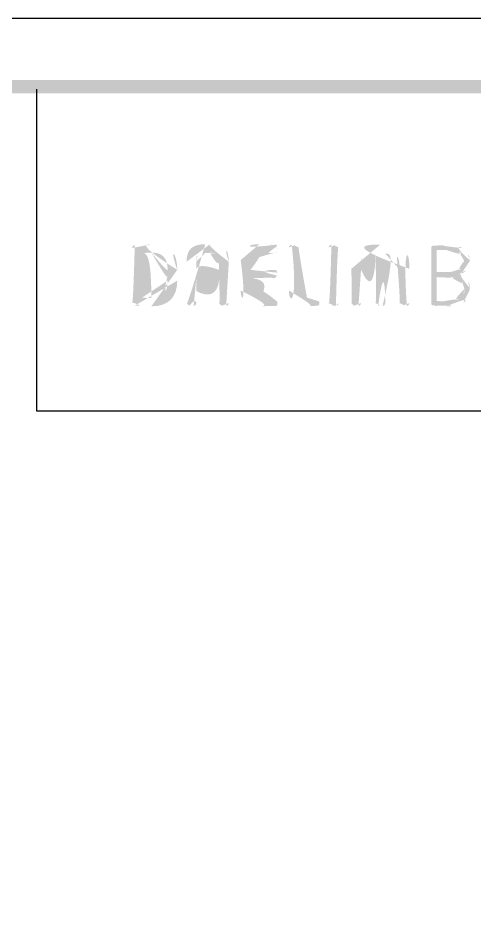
# Model space of a CAD drawing. Extents: x 16296660632 to 16296674943, y -37409619871 to -37409617133.
# Drawn here: x 16296674734.5 to 16296674835.5, y -37409617335.7 to -37409617133.1 of the extents above; entities that cross this region are included whole.
import ezdxf

# ---------------------------------------------------------------- set-up
doc = ezdxf.new("R2010")
doc.units = 0
doc.header["$LTSCALE"] = 10
doc.header["$MEASUREMENT"] = 0
doc.layers.get('0').update_dxf_attribs({"linetype": 'CONTINUOUS'})

msp = doc.modelspace()

# ---------------------------------------------------------------- hatches: boundary and pattern name
h = msp.add_hatch(color=5)
edge = h.paths.add_edge_path()
edge.add_spline(control_points=[(16296674769.65666, -37409617188.78138), (16296674769.65666, -37409617185.06945), (16296674767.676979, -37409617183.100121), (16296674763.930731, -37409617183.100121)], knot_values=[7, 7, 7, 7, 8, 8, 8, 8], degree=3, periodic=0)
edge.add_spline(control_points=[(16296674763.930731, -37409617183.100121), (16296674762.558519, -37409617183.100121), (16296674760.820299, -37409617183.182579), (16296674760.25491, -37409617183.277107)], knot_values=[0, 0, 0, 0, 1, 1, 1, 1], degree=3, periodic=0)
edge.add_spline(control_points=[(16296674760.25491, -37409617183.277107), (16296674759.901779, -37409617183.338951), (16296674759.67148, -37409617183.600197), (16296674759.67148, -37409617183.954147), (16296674759.67148, -37409617183.954147), (16296674759.67148, -37409617195.97654), (16296674759.67148, -37409617195.97654)], knot_values=[1, 1, 1, 1, 2, 2, 2, 3, 3, 3, 3], degree=3, periodic=0)
edge.add_spline(control_points=[(16296674759.67148, -37409617195.97654), (16296674759.67148, -37409617196.351158), (16296674759.901779, -37409617196.600349), (16296674760.278099, -37409617196.682854)], knot_values=[3, 3, 3, 3, 4, 4, 4, 4], degree=3, periodic=0)
edge.add_spline(control_points=[(16296674760.278099, -37409617196.682854), (16296674760.820299, -37409617196.753326), (16296674762.54649, -37409617196.842697), (16296674763.930731, -37409617196.842697)], knot_values=[4, 4, 4, 4, 5, 5, 5, 5], degree=3, periodic=0)
edge.add_spline(control_points=[(16296674763.930731, -37409617196.842697), (16296674767.676979, -37409617196.842697), (16296674769.65666, -37409617194.875053), (16296674769.65666, -37409617191.154579), (16296674769.65666, -37409617191.154579), (16296674769.65666, -37409617188.78138), (16296674769.65666, -37409617188.78138)], knot_values=[5, 5, 5, 5, 6, 6, 6, 7, 7, 7, 7], degree=3, periodic=0)
edge = h.paths.add_edge_path(flags=16)
edge.add_spline(control_points=[(16296674763.918671, -37409617184.954338), (16296674766.416479, -37409617184.954338), (16296674767.53005, -37409617186.141777), (16296674767.53005, -37409617188.78138), (16296674767.53005, -37409617188.78138), (16296674767.53005, -37409617189.374634), (16296674767.53005, -37409617189.967979)], knot_values=[4, 4, 4, 4, 5, 5, 5, 5.5, 5.5, 5.5, 5.5], degree=3, periodic=0)
edge.add_spline(control_points=[(16296674767.53005, -37409617189.967979), (16296674767.53005, -37409617190.561234), (16296674767.53005, -37409617191.154579), (16296674767.53005, -37409617191.154579)], knot_values=[5.5, 5.5, 5.5, 5.5, 6, 6, 6, 6], degree=3, periodic=0)
edge.add_spline(control_points=[(16296674767.53005, -37409617191.154579), (16296674767.53005, -37409617193.732277), (16296674766.346029, -37409617194.990211), (16296674763.930731, -37409617194.990211)], knot_values=[0, 0, 0, 0, 1, 1, 1, 1], degree=3, periodic=0)
edge.add_spline(control_points=[(16296674763.930731, -37409617194.990211), (16296674763.930679, -37409617194.990211), (16296674762.26981, -37409617194.962669), (16296674761.839319, -37409617194.945518), (16296674761.839319, -37409617194.945518), (16296674761.839319, -37409617185.055733), (16296674761.839319, -37409617185.055733)], knot_values=[1.00001, 1.00001, 1.00001, 1.00001, 2, 2, 2, 3, 3, 3, 3], degree=3, periodic=0)
edge.add_spline(control_points=[(16296674761.839319, -37409617185.055733), (16296674762.705441, -37409617184.964592), (16296674763.918671, -37409617184.954338), (16296674763.918671, -37409617184.954338)], knot_values=[3, 3, 3, 3, 4, 4, 4, 4], degree=3, periodic=0)
h = msp.add_hatch(color=5)
edge = h.paths.add_edge_path()
edge.add_spline(control_points=[(16296674781.06642, -37409617186.971809), (16296674781.06642, -37409617184.294441), (16296674779.776711, -37409617183.100121), (16296674776.907721, -37409617183.100121)], knot_values=[13, 13, 13, 13, 14, 14, 14, 14], degree=3, periodic=0)
edge.add_spline(control_points=[(16296674776.907721, -37409617183.100121), (16296674776.9077, -37409617183.100121), (16296674775.85948, -37409617183.100121), (16296674775.85948, -37409617183.100121)], knot_values=[0.00001, 0.00001, 0.00001, 0.00001, 1, 1, 1, 1], degree=3, periodic=0)
edge.add_spline(control_points=[(16296674775.85948, -37409617183.100121), (16296674772.99049, -37409617183.100121), (16296674771.723961, -37409617184.294441), (16296674771.723961, -37409617186.971809), (16296674771.723961, -37409617186.971809), (16296674771.723961, -37409617196.134682), (16296674771.723961, -37409617196.134682)], knot_values=[1, 1, 1, 1, 2, 2, 2, 3, 3, 3, 3], degree=3, periodic=0)
edge.add_spline(control_points=[(16296674771.723961, -37409617196.134682), (16296674771.723961, -37409617196.456032), (16296674771.97143, -37409617196.718964), (16296674772.295361, -37409617196.718964)], knot_values=[3, 3, 3, 3, 4, 4, 4, 4], degree=3, periodic=0)
edge.add_spline(control_points=[(16296674772.295361, -37409617196.718964), (16296674772.29537, -37409617196.718964), (16296674773.296379, -37409617196.718964), (16296674773.296379, -37409617196.718964)], knot_values=[4.00001, 4.00001, 4.00001, 4.00001, 5, 5, 5, 5], degree=3, periodic=0)
edge.add_spline(control_points=[(16296674773.296379, -37409617196.718964), (16296674773.63233, -37409617196.718964), (16296674773.86776, -37409617196.406197), (16296674773.86776, -37409617196.134682), (16296674773.86776, -37409617196.134682), (16296674773.86776, -37409617194.816177), (16296674773.86776, -37409617193.470833)], knot_values=[5, 5, 5, 5, 6, 6, 6, 6.5, 6.5, 6.5, 6.5], degree=3, periodic=0)
edge.add_spline(control_points=[(16296674773.86776, -37409617193.470833), (16296674773.86776, -37409617192.125504), (16296674773.86776, -37409617190.753304), (16296674773.86776, -37409617190.645927), (16296674773.86776, -37409617190.645927), (16296674778.92178, -37409617190.645927), (16296674778.92178, -37409617190.645927)], knot_values=[6.5, 6.5, 6.5, 6.5, 7, 7, 7, 8, 8, 8, 8], degree=3, periodic=0)
edge.add_spline(control_points=[(16296674778.92178, -37409617190.645927), (16296674778.92178, -37409617190.860626), (16296674778.92178, -37409617196.134682), (16296674778.92178, -37409617196.134682)], knot_values=[8, 8, 8, 8, 9, 9, 9, 9], degree=3, periodic=0)
edge.add_spline(control_points=[(16296674778.92178, -37409617196.134682), (16296674778.92178, -37409617196.46804), (16296674779.18128, -37409617196.718964), (16296674779.488029, -37409617196.718964)], knot_values=[9, 9, 9, 9, 10, 10, 10, 10], degree=3, periodic=0)
edge.add_spline(control_points=[(16296674779.488029, -37409617196.718964), (16296674779.488041, -37409617196.718964), (16296674780.49505, -37409617196.718964), (16296674780.49505, -37409617196.718964)], knot_values=[10.00001, 10.00001, 10.00001, 10.00001, 11, 11, 11, 11], degree=3, periodic=0)
edge.add_spline(control_points=[(16296674780.49505, -37409617196.718964), (16296674780.830999, -37409617196.718964), (16296674781.06642, -37409617196.394142), (16296674781.06642, -37409617196.134682), (16296674781.06642, -37409617196.134682), (16296674781.06642, -37409617186.971809), (16296674781.06642, -37409617186.971809)], knot_values=[11, 11, 11, 11, 12, 12, 12, 13, 13, 13, 13], degree=3, periodic=0)
edge = h.paths.add_edge_path(flags=16)
edge.add_spline(control_points=[(16296674773.86776, -37409617186.971809), (16296674773.86776, -37409617185.273949), (16296674774.351521, -37409617184.993858), (16296674775.85948, -37409617184.993858)], knot_values=[2, 2, 2, 2, 3, 3, 3, 3], degree=3, periodic=0)
edge.add_spline(control_points=[(16296674775.85948, -37409617184.993858), (16296674775.859489, -37409617184.993858), (16296674776.907721, -37409617184.993858), (16296674776.907721, -37409617184.993858)], knot_values=[3.00001, 3.00001, 3.00001, 3.00001, 4, 4, 4, 4], degree=3, periodic=0)
edge.add_spline(control_points=[(16296674776.907721, -37409617184.993858), (16296674778.421721, -37409617184.993858), (16296674778.92178, -37409617185.273949), (16296674778.92178, -37409617186.971809)], knot_values=[4, 4, 4, 4, 5, 5, 5, 5], degree=3, periodic=0)
edge.add_spline(control_points=[(16296674778.92178, -37409617186.971809), (16296674778.92178, -37409617186.97184), (16296674778.92178, -37409617188.600929), (16296674778.92178, -37409617188.760689)], knot_values=[5.00001, 5.00001, 5.00001, 5.00001, 6, 6, 6, 6], degree=3, periodic=0)
edge.add_spline(control_points=[(16296674778.92178, -37409617188.760689), (16296674778.92178, -37409617188.760689), (16296674773.86776, -37409617188.760689), (16296674773.86776, -37409617188.760689)], knot_values=[0, 0, 0, 0, 1, 1, 1, 1], degree=3, periodic=0)
edge.add_spline(control_points=[(16296674773.86776, -37409617188.760689), (16296674773.86776, -37409617188.600929), (16296674773.86776, -37409617186.971809), (16296674773.86776, -37409617186.971809)], knot_values=[1, 1, 1, 1, 2, 2, 2, 2], degree=3, periodic=0)
h = msp.add_hatch(color=5)
edge = h.paths.add_edge_path()
edge.add_spline(control_points=[(16296674785.87299, -37409617188.78138), (16296674785.87299, -37409617188.60775), (16296674785.87299, -37409617186.604118), (16296674785.87299, -37409617186.604118)], knot_values=[14, 14, 14, 14, 15, 15, 15, 15], degree=3, periodic=0)
edge.add_spline(control_points=[(16296674785.87299, -37409617186.604118), (16296674785.87299, -37409617185.584999), (16296674785.87299, -37409617185.028252), (16296674787.857809, -37409617185.028252), (16296674787.857809, -37409617185.028252), (16296674788.844641, -37409617185.030373), (16296674789.83147, -37409617185.032494)], knot_values=[15, 15, 15, 15, 16, 16, 16, 16.5, 16.5, 16.5, 16.5], degree=3, periodic=0)
edge.add_spline(control_points=[(16296674789.83147, -37409617185.032494), (16296674790.81831, -37409617185.034683), (16296674791.80514, -37409617185.036797), (16296674791.80514, -37409617185.036797), (16296674791.80514, -37409617185.036797), (16296674791.80514, -37409617184.58918), (16296674791.80514, -37409617184.141533)], knot_values=[16.5, 16.5, 16.5, 16.5, 17, 17, 17, 17.5, 17.5, 17.5, 17.5], degree=3, periodic=0)
edge.add_spline(control_points=[(16296674791.80514, -37409617184.141533), (16296674791.80514, -37409617183.69384), (16296674791.80514, -37409617183.246162), (16296674791.80514, -37409617183.246162)], knot_values=[17.5, 17.5, 17.5, 17.5, 18, 18, 18, 18], degree=3, periodic=0)
edge.add_spline(control_points=[(16296674791.80514, -37409617183.246162), (16296674791.80512, -37409617183.246162), (16296674791.40473, -37409617183.208366), (16296674791.40473, -37409617183.208366)], knot_values=[18.00001, 18.00001, 18.00001, 18.00001, 19, 19, 19, 19], degree=3, periodic=0)
edge.add_spline(control_points=[(16296674791.40473, -37409617183.208366), (16296674790.60393, -37409617183.141319), (16296674788.835621, -37409617183.100121), (16296674787.83548, -37409617183.100121)], knot_values=[19, 19, 19, 19, 20, 20, 20, 20], degree=3, periodic=0)
edge.add_spline(control_points=[(16296674787.83548, -37409617183.100121), (16296674785.055, -37409617183.100121), (16296674783.71114, -37409617184.239418), (16296674783.71114, -37409617186.604118)], knot_values=[20, 20, 20, 20, 21, 21, 21, 21], degree=3, periodic=0)
edge.add_spline(control_points=[(16296674783.71114, -37409617186.604118), (16296674783.71114, -37409617186.604118), (16296674783.71114, -37409617193.34388), (16296674783.71114, -37409617193.34388)], knot_values=[0, 0, 0, 0, 1, 1, 1, 1], degree=3, periodic=0)
edge.add_spline(control_points=[(16296674783.71114, -37409617193.34388), (16296674783.71114, -37409617195.699867), (16296674785.055, -37409617196.842697), (16296674787.83548, -37409617196.842697)], knot_values=[1, 1, 1, 1, 2, 2, 2, 2], degree=3, periodic=0)
edge.add_spline(control_points=[(16296674787.83548, -37409617196.842697), (16296674789.06591, -37409617196.842697), (16296674790.727671, -37409617196.818672), (16296674791.40473, -37409617196.753326)], knot_values=[2, 2, 2, 2, 3, 3, 3, 3], degree=3, periodic=0)
edge.add_spline(control_points=[(16296674791.40473, -37409617196.753326), (16296674791.40473, -37409617196.753326), (16296674791.710621, -37409617196.727524), (16296674791.710621, -37409617196.727524)], knot_values=[3.00001, 3.00001, 3.00001, 3.00001, 3.99999, 3.99999, 3.99999, 3.99999], degree=3, periodic=0)
edge.add_spline(control_points=[(16296674791.710621, -37409617196.727524), (16296674791.710621, -37409617196.727524), (16296674791.710621, -37409617196.727524), (16296674791.710621, -37409617196.727524), (16296674791.710621, -37409617196.727524), (16296674791.80512, -37409617196.718964), (16296674791.80514, -37409617196.718964)], knot_values=[3.99999, 3.99999, 3.99999, 3.99999, 4, 4, 4, 4.99999, 4.99999, 4.99999, 4.99999], degree=3, periodic=0)
edge.add_spline(control_points=[(16296674791.80514, -37409617196.718964), (16296674791.80514, -37409617196.718964), (16296674791.80514, -37409617196.718964), (16296674791.80514, -37409617196.718964), (16296674791.80514, -37409617196.718964), (16296674791.80514, -37409617196.266548), (16296674791.80514, -37409617195.814194)], knot_values=[4.99999, 4.99999, 4.99999, 4.99999, 5.25, 5.25, 5.25, 5.5, 5.5, 5.5, 5.5], degree=3, periodic=0)
edge.add_spline(control_points=[(16296674791.80514, -37409617195.814194), (16296674791.80514, -37409617195.361839), (16296674791.80514, -37409617194.909393), (16296674791.80514, -37409617194.909393), (16296674791.80514, -37409617194.909393), (16296674787.857809, -37409617194.909393), (16296674787.857809, -37409617194.909393)], knot_values=[5.5, 5.5, 5.5, 5.5, 6, 6, 6, 7, 7, 7, 7], degree=3, periodic=0)
edge.add_spline(control_points=[(16296674787.857809, -37409617194.909393), (16296674785.87299, -37409617194.909393), (16296674785.87299, -37409617194.356102), (16296674785.87299, -37409617193.34388), (16296674785.87299, -37409617193.34388), (16296674785.87299, -37409617190.836632), (16296674785.87299, -37409617190.639)], knot_values=[7, 7, 7, 7, 8, 8, 8, 9, 9, 9, 9], degree=3, periodic=0)
edge.add_spline(control_points=[(16296674785.87299, -37409617190.639), (16296674786.067169, -37409617190.639), (16296674791.203671, -37409617190.639), (16296674791.203671, -37409617190.639)], knot_values=[9, 9, 9, 9, 10, 10, 10, 10], degree=3, periodic=0)
edge.add_spline(control_points=[(16296674791.203671, -37409617190.639), (16296674791.521601, -37409617190.639), (16296674791.80514, -37409617190.386337), (16296674791.80514, -37409617190.061592)], knot_values=[10, 10, 10, 10, 11, 11, 11, 11], degree=3, periodic=0)
edge.add_spline(control_points=[(16296674791.80514, -37409617190.061592), (16296674791.80514, -37409617190.061592), (16296674791.80514, -37409617189.391403), (16296674791.80514, -37409617189.391403)], knot_values=[11.00001, 11.00001, 11.00001, 11.00001, 12, 12, 12, 12], degree=3, periodic=0)
edge.add_spline(control_points=[(16296674791.80514, -37409617189.391403), (16296674791.80514, -37409617189.054588), (16296674791.521601, -37409617188.78138), (16296674791.203671, -37409617188.78138), (16296674791.203671, -37409617188.78138), (16296674786.067169, -37409617188.78138), (16296674785.87299, -37409617188.78138)], knot_values=[12, 12, 12, 12, 13, 13, 13, 14, 14, 14, 14], degree=3, periodic=0)
h = msp.add_hatch(color=5)
edge = h.paths.add_edge_path()
edge.add_spline(control_points=[(16296674798.373131, -37409617194.909393), (16296674796.529221, -37409617194.909393), (16296674796.529221, -37409617194.211708), (16296674796.529221, -37409617193.538094), (16296674796.529221, -37409617193.538094), (16296674796.529221, -37409617183.823517), (16296674796.529221, -37409617183.823517)], knot_values=[9, 9, 9, 9, 10, 10, 10, 11, 11, 11, 11], degree=3, periodic=0)
edge.add_spline(control_points=[(16296674796.529221, -37409617183.823517), (16296674796.529221, -37409617183.497093), (16296674796.252541, -37409617183.215218), (16296674795.92259, -37409617183.215218)], knot_values=[11, 11, 11, 11, 12, 12, 12, 12], degree=3, periodic=0)
edge.add_spline(control_points=[(16296674795.92259, -37409617183.215218), (16296674795.922569, -37409617183.215218), (16296674795.003229, -37409617183.215218), (16296674795.00322, -37409617183.215218)], knot_values=[12.00001, 12.00001, 12.00001, 12.00001, 12.99999, 12.99999, 12.99999, 12.99999], degree=3, periodic=0)
edge.add_spline(control_points=[(16296674795.00322, -37409617183.215218), (16296674794.66811, -37409617183.215218), (16296674794.37941, -37409617183.497093), (16296674794.37941, -37409617183.823517), (16296674794.37941, -37409617183.823517), (16296674794.37941, -37409617193.34388), (16296674794.37941, -37409617193.34388)], knot_values=[0, 0, 0, 0, 1, 1, 1, 2, 2, 2, 2], degree=3, periodic=0)
edge.add_spline(control_points=[(16296674794.37941, -37409617193.34388), (16296674794.37941, -37409617196.447433), (16296674796.51202, -37409617196.842697), (16296674798.35594, -37409617196.842697)], knot_values=[2, 2, 2, 2, 3, 3, 3, 3], degree=3, periodic=0)
edge.add_spline(control_points=[(16296674798.35594, -37409617196.842697), (16296674799.704929, -37409617196.842697), (16296674800.034889, -37409617196.784279), (16296674800.452471, -37409617196.718964)], knot_values=[3, 3, 3, 3, 4, 4, 4, 4], degree=3, periodic=0)
edge.add_spline(control_points=[(16296674800.452471, -37409617196.718964), (16296674800.45248, -37409617196.718964), (16296674800.687889, -37409617196.689743), (16296674800.687889, -37409617196.689743)], knot_values=[4.00001, 4.00001, 4.00001, 4.00001, 4.99999, 4.99999, 4.99999, 4.99999], degree=3, periodic=0)
edge.add_spline(control_points=[(16296674800.687889, -37409617196.689743), (16296674800.687889, -37409617196.689743), (16296674800.687889, -37409617196.689743), (16296674800.687889, -37409617196.689743), (16296674800.687889, -37409617196.689743), (16296674800.98864, -37409617196.636467), (16296674800.98864, -37409617196.636467)], knot_values=[4.99999, 4.99999, 4.99999, 4.99999, 5.499995, 5.499995, 5.499995, 5.99999, 5.99999, 5.99999, 5.99999], degree=3, periodic=0)
edge.add_spline(control_points=[(16296674800.98864, -37409617196.636467), (16296674800.98864, -37409617196.636467), (16296674800.98864, -37409617196.636467), (16296674800.98864, -37409617196.636467), (16296674800.98864, -37409617196.636467), (16296674801.0952, -37409617196.62104), (16296674801.0952, -37409617196.62104)], knot_values=[5.99999, 5.99999, 5.99999, 5.99999, 6.499995, 6.499995, 6.499995, 6.99999, 6.99999, 6.99999, 6.99999], degree=3, periodic=0)
edge.add_spline(control_points=[(16296674801.0952, -37409617196.62104), (16296674801.0952, -37409617196.62104), (16296674801.0952, -37409617196.62104), (16296674801.0952, -37409617196.62104), (16296674801.0952, -37409617196.62104), (16296674801.0952, -37409617196.193123), (16296674801.0952, -37409617195.765221)], knot_values=[6.99999, 6.99999, 6.99999, 6.99999, 7.25, 7.25, 7.25, 7.5, 7.5, 7.5, 7.5], degree=3, periodic=0)
edge.add_spline(control_points=[(16296674801.0952, -37409617195.765221), (16296674801.0952, -37409617195.337303), (16296674801.0952, -37409617194.909393), (16296674801.0952, -37409617194.909393), (16296674801.0952, -37409617194.909393), (16296674798.373131, -37409617194.909393), (16296674798.373131, -37409617194.909393)], knot_values=[7.5, 7.5, 7.5, 7.5, 8, 8, 8, 9, 9, 9, 9], degree=3, periodic=0)
h = msp.add_hatch(color=5)
edge = h.paths.add_edge_path()
edge.add_spline(control_points=[(16296674804.788179, -37409617196.718964), (16296674805.13529, -37409617196.718964), (16296674805.35355, -37409617196.406197), (16296674805.35355, -37409617196.134682), (16296674805.35355, -37409617196.134682), (16296674805.35355, -37409617183.801224), (16296674805.35355, -37409617183.801224)], knot_values=[4, 4, 4, 4, 5, 5, 5, 6, 6, 6, 6], degree=3, periodic=0)
edge.add_spline(control_points=[(16296674805.35355, -37409617183.801224), (16296674805.35355, -37409617183.479897), (16296674805.106079, -37409617183.215218), (16296674804.788179, -37409617183.215218)], knot_values=[6, 6, 6, 6, 7, 7, 7, 7], degree=3, periodic=0)
edge.add_spline(control_points=[(16296674804.788179, -37409617183.215218), (16296674804.788151, -37409617183.215218), (16296674803.786341, -37409617183.215218), (16296674803.78631, -37409617183.215218)], knot_values=[7.00001, 7.00001, 7.00001, 7.00001, 7.99999, 7.99999, 7.99999, 7.99999], degree=3, periodic=0)
edge.add_spline(control_points=[(16296674803.78631, -37409617183.215218), (16296674803.421989, -37409617183.215218), (16296674803.20376, -37409617183.514198), (16296674803.20376, -37409617183.801224), (16296674803.20376, -37409617183.801224), (16296674803.20376, -37409617196.134682), (16296674803.20376, -37409617196.134682)], knot_values=[0, 0, 0, 0, 1, 1, 1, 2, 2, 2, 2], degree=3, periodic=0)
edge.add_spline(control_points=[(16296674803.20376, -37409617196.134682), (16296674803.20376, -37409617196.46804), (16296674803.473539, -37409617196.718964), (16296674803.78631, -37409617196.718964)], knot_values=[2, 2, 2, 2, 3, 3, 3, 3], degree=3, periodic=0)
edge.add_spline(control_points=[(16296674803.78631, -37409617196.718964), (16296674803.786341, -37409617196.718964), (16296674804.788179, -37409617196.718964), (16296674804.788179, -37409617196.718964)], knot_values=[3.00001, 3.00001, 3.00001, 3.00001, 4, 4, 4, 4], degree=3, periodic=0)
h = msp.add_hatch(color=5)
edge = h.paths.add_edge_path()
edge.add_spline(control_points=[(16296674810.349131, -37409617188.72126), (16296674810.349131, -37409617185.47332), (16296674810.79594, -37409617185.155388), (16296674813.5515, -37409617185.143356)], knot_values=[5, 5, 5, 5, 6, 6, 6, 6], degree=3, periodic=0)
edge.add_spline(control_points=[(16296674813.5515, -37409617185.143356), (16296674813.5515, -37409617185.337502), (16296674813.5515, -37409617196.134682), (16296674813.5515, -37409617196.134682)], knot_values=[6, 6, 6, 6, 7, 7, 7, 7], degree=3, periodic=0)
edge.add_spline(control_points=[(16296674813.5515, -37409617196.134682), (16296674813.5515, -37409617196.474937), (16296674813.80584, -37409617196.718964), (16296674814.128901, -37409617196.718964)], knot_values=[7, 7, 7, 7, 8, 8, 8, 8], degree=3, periodic=0)
edge.add_spline(control_points=[(16296674814.128901, -37409617196.718964), (16296674814.12892, -37409617196.718964), (16296674815.12561, -37409617196.718964), (16296674815.12561, -37409617196.718964)], knot_values=[8.00001, 8.00001, 8.00001, 8.00001, 9, 9, 9, 9], degree=3, periodic=0)
edge.add_spline(control_points=[(16296674815.12561, -37409617196.718964), (16296674815.489929, -37409617196.718964), (16296674815.703011, -37409617196.406197), (16296674815.703011, -37409617196.134682), (16296674815.703011, -37409617196.134682), (16296674815.703011, -37409617185.378807), (16296674815.703011, -37409617185.164009)], knot_values=[9, 9, 9, 9, 10, 10, 10, 11, 11, 11, 11], degree=3, periodic=0)
edge.add_spline(control_points=[(16296674815.703011, -37409617185.164009), (16296674816.991871, -37409617185.172569), (16296674817.81329, -37409617185.304848), (16296674818.27042, -37409617185.762016)], knot_values=[11, 11, 11, 11, 12, 12, 12, 12], degree=3, periodic=0)
edge.add_spline(control_points=[(16296674818.27042, -37409617185.762016), (16296674818.803141, -37409617186.274094), (16296674818.889071, -37409617187.239861), (16296674818.889071, -37409617188.72126), (16296674818.889071, -37409617188.72126), (16296674818.889071, -37409617196.134682), (16296674818.889071, -37409617196.134682)], knot_values=[12, 12, 12, 12, 13, 13, 13, 14, 14, 14, 14], degree=3, periodic=0)
edge.add_spline(control_points=[(16296674818.889071, -37409617196.134682), (16296674818.889071, -37409617196.456032), (16296674819.153721, -37409617196.718964), (16296674819.466471, -37409617196.718964)], knot_values=[14, 14, 14, 14, 15, 15, 15, 15], degree=3, periodic=0)
edge.add_spline(control_points=[(16296674819.466471, -37409617196.718964), (16296674819.46649, -37409617196.718964), (16296674820.48724, -37409617196.718964), (16296674820.48724, -37409617196.718964)], knot_values=[15.00001, 15.00001, 15.00001, 15.00001, 16, 16, 16, 16], degree=3, periodic=0)
edge.add_spline(control_points=[(16296674820.48724, -37409617196.718964), (16296674820.817181, -37409617196.718964), (16296674821.05777, -37409617196.394142), (16296674821.05777, -37409617196.134682), (16296674821.05777, -37409617196.134682), (16296674821.05777, -37409617188.551018), (16296674821.05777, -37409617188.551018)], knot_values=[16, 16, 16, 16, 17, 17, 17, 18, 18, 18, 18], degree=3, periodic=0)
edge.add_spline(control_points=[(16296674821.05777, -37409617188.551018), (16296674821.05777, -37409617183.942123), (16296674819.531771, -37409617183.163628), (16296674814.630699, -37409617183.163628)], knot_values=[18, 18, 18, 18, 19, 19, 19, 19], degree=3, periodic=0)
edge.add_spline(control_points=[(16296674814.630699, -37409617183.163628), (16296674809.72361, -37409617183.163628), (16296674808.19245, -37409617183.942123), (16296674808.19245, -37409617188.551018)], knot_values=[19, 19, 19, 19, 20, 20, 20, 20], degree=3, periodic=0)
edge.add_spline(control_points=[(16296674808.19245, -37409617188.551018), (16296674808.19245, -37409617188.551018), (16296674808.19245, -37409617196.134682), (16296674808.19245, -37409617196.134682)], knot_values=[0, 0, 0, 0, 1, 1, 1, 1], degree=3, periodic=0)
edge.add_spline(control_points=[(16296674808.19245, -37409617196.134682), (16296674808.19245, -37409617196.46804), (16296674808.45195, -37409617196.718964), (16296674808.781891, -37409617196.718964)], knot_values=[1, 1, 1, 1, 2, 2, 2, 2], degree=3, periodic=0)
edge.add_spline(control_points=[(16296674808.781891, -37409617196.718964), (16296674808.7819, -37409617196.718964), (16296674809.783739, -37409617196.718964), (16296674809.783739, -37409617196.718964)], knot_values=[2.00001, 2.00001, 2.00001, 2.00001, 3, 3, 3, 3], degree=3, periodic=0)
edge.add_spline(control_points=[(16296674809.783739, -37409617196.718964), (16296674810.14292, -37409617196.718964), (16296674810.349131, -37409617196.406197), (16296674810.349131, -37409617196.134682), (16296674810.349131, -37409617196.134682), (16296674810.349131, -37409617188.72126), (16296674810.349131, -37409617188.72126)], knot_values=[3, 3, 3, 3, 4, 4, 4, 5, 5, 5, 5], degree=3, periodic=0)
h = msp.add_hatch(color=5)
edge = h.paths.add_edge_path()
edge.add_spline(control_points=[(16296674834.36989, -37409617186.610939), (16296674834.36989, -37409617185.279121), (16296674833.81654, -37409617184.492088), (16296674832.892, -37409617183.983391)], knot_values=[4, 4, 4, 4, 5, 5, 5, 5], degree=3, periodic=0)
edge.add_spline(control_points=[(16296674832.892, -37409617183.983391), (16296674831.960609, -37409617183.464417), (16296674830.637369, -37409617183.265099), (16296674829.186991, -37409617183.265099)], knot_values=[5, 5, 5, 5, 6, 6, 6, 6], degree=3, periodic=0)
edge.add_spline(control_points=[(16296674829.186991, -37409617183.265099), (16296674827.98407, -37409617183.265099), (16296674826.86705, -37409617183.338951), (16296674826.241541, -37409617183.421494)], knot_values=[6, 6, 6, 6, 7, 7, 7, 7], degree=3, periodic=0)
edge.add_spline(control_points=[(16296674826.241541, -37409617183.421494), (16296674826.09375, -37409617183.430023), (16296674826.018141, -37409617183.479897), (16296674825.96657, -37409617183.534889)], knot_values=[7, 7, 7, 7, 8, 8, 8, 8], degree=3, periodic=0)
edge.add_spline(control_points=[(16296674825.96657, -37409617183.534889), (16296674825.91157, -37409617183.579521), (16296674825.877199, -37409617183.677559), (16296674825.877199, -37409617183.864807)], knot_values=[8, 8, 8, 8, 9, 9, 9, 9], degree=3, periodic=0)
edge.add_spline(control_points=[(16296674825.877199, -37409617183.864807), (16296674825.877199, -37409617183.864807), (16296674825.877199, -37409617196.206841), (16296674825.877199, -37409617196.206841)], knot_values=[9, 9, 9, 9, 10, 10, 10, 10], degree=3, periodic=0)
edge.add_spline(control_points=[(16296674825.877199, -37409617196.206841), (16296674825.877199, -37409617196.423363), (16296674825.91157, -37409617196.524757), (16296674825.945959, -37409617196.566032)], knot_values=[10, 10, 10, 10, 11, 11, 11, 11], degree=3, periodic=0)
edge.add_spline(control_points=[(16296674825.945959, -37409617196.566032), (16296674826.00095, -37409617196.598663), (16296674826.07655, -37409617196.653664), (16296674826.28965, -37409617196.682854)], knot_values=[11, 11, 11, 11, 12, 12, 12, 12], degree=3, periodic=0)
edge.add_spline(control_points=[(16296674826.28965, -37409617196.682854), (16296674826.966709, -37409617196.784279), (16296674828.063101, -37409617196.847832), (16296674829.27634, -37409617196.847832)], knot_values=[12, 12, 12, 12, 13, 13, 13, 13], degree=3, periodic=0)
edge.add_spline(control_points=[(16296674829.27634, -37409617196.847832), (16296674830.702681, -37409617196.854698), (16296674832.022461, -37409617196.629593), (16296674832.946989, -37409617196.093422)], knot_values=[13, 13, 13, 13, 14, 14, 14, 14], degree=3, periodic=0)
edge.add_spline(control_points=[(16296674832.946989, -37409617196.093422), (16296674833.871519, -37409617195.519463), (16296674834.44894, -37409617194.639603), (16296674834.44894, -37409617193.147972)], knot_values=[14, 14, 14, 14, 15, 15, 15, 15], degree=3, periodic=0)
edge.add_spline(control_points=[(16296674834.44894, -37409617193.147972), (16296674834.44894, -37409617193.147972), (16296674834.44894, -37409617192.824883), (16296674834.44894, -37409617192.824883)], knot_values=[15, 15, 15, 15, 16, 16, 16, 16], degree=3, periodic=0)
edge.add_spline(control_points=[(16296674834.44894, -37409617192.824883), (16296674834.44894, -37409617191.501671), (16296674833.734051, -37409617190.477501), (16296674832.54488, -37409617190.061592)], knot_values=[16, 16, 16, 16, 17, 17, 17, 17], degree=3, periodic=0)
edge.add_spline(control_points=[(16296674832.54488, -37409617190.061592), (16296674832.54488, -37409617190.061592), (16296674831.92625, -37409617189.826187), (16296674831.92622, -37409617189.826187)], knot_values=[0, 0, 0, 0, 0.9999820139, 0.9999820139, 0.9999820139, 0.9999820139], degree=3, periodic=0)
edge.add_spline(control_points=[(16296674831.92622, -37409617189.826187), (16296674831.92625, -37409617189.826149), (16296674832.54488, -37409617189.614807), (16296674832.54488, -37409617189.614807)], knot_values=[1.0000179868, 1.0000179868, 1.0000179868, 1.0000179868, 2, 2, 2, 2], degree=3, periodic=0)
edge.add_spline(control_points=[(16296674832.54488, -37409617189.614807), (16296674833.734051, -37409617189.125053), (16296674834.36989, -37409617188.207367), (16296674834.36989, -37409617186.90995)], knot_values=[2, 2, 2, 2, 3, 3, 3, 3], degree=3, periodic=0)
edge.add_spline(control_points=[(16296674834.36989, -37409617186.90995), (16296674834.36989, -37409617186.90995), (16296674834.36989, -37409617186.610939), (16296674834.36989, -37409617186.610939)], knot_values=[3, 3, 3, 3, 4, 4, 4, 4], degree=3, periodic=0)
edge = h.paths.add_edge_path(flags=16)
edge.add_spline(control_points=[(16296674827.09045, -37409617189.260773), (16296674827.09045, -37409617189.260773), (16296674827.09045, -37409617184.418137), (16296674827.09045, -37409617184.418137)], knot_values=[8, 8, 8, 8, 9, 9, 9, 9], degree=3, periodic=0)
edge.add_spline(control_points=[(16296674827.09045, -37409617184.418137), (16296674827.09045, -37409617184.418137), (16296674827.32073, -37409617184.407829), (16296674827.32073, -37409617184.407829)], knot_values=[0, 0, 0, 0, 1, 1, 1, 1], degree=3, periodic=0)
edge.add_spline(control_points=[(16296674827.32073, -37409617184.407829), (16296674827.843149, -37409617184.383781), (16296674828.540831, -37409617184.347717), (16296674829.186991, -37409617184.347717)], knot_values=[1, 1, 1, 1, 2, 2, 2, 2], degree=3, periodic=0)
edge.add_spline(control_points=[(16296674829.186991, -37409617184.347717), (16296674830.334921, -37409617184.347717), (16296674831.283529, -37409617184.442207), (16296674832.022461, -37409617184.787567)], knot_values=[2, 2, 2, 2, 3, 3, 3, 3], degree=3, periodic=0)
edge.add_spline(control_points=[(16296674832.022461, -37409617184.787567), (16296674832.73391, -37409617185.119293), (16296674833.18071, -37409617185.789513), (16296674833.18071, -37409617186.739853)], knot_values=[3, 3, 3, 3, 4, 4, 4, 4], degree=3, periodic=0)
edge.add_spline(control_points=[(16296674833.18071, -37409617186.739853), (16296674833.18071, -37409617186.739853), (16296674833.18071, -37409617186.798233), (16296674833.18071, -37409617186.798233)], knot_values=[4, 4, 4, 4, 5, 5, 5, 5], degree=3, periodic=0)
edge.add_spline(control_points=[(16296674833.18071, -37409617186.798233), (16296674833.18071, -37409617187.416924), (16296674833.008869, -37409617188.0476), (16296674832.534571, -37409617188.51841)], knot_values=[5, 5, 5, 5, 6, 6, 6, 6], degree=3, periodic=0)
edge.add_spline(control_points=[(16296674832.534571, -37409617188.51841), (16296674832.067129, -37409617188.992699), (16296674831.314461, -37409617189.260773), (16296674830.211189, -37409617189.260773)], knot_values=[6, 6, 6, 6, 7, 7, 7, 7], degree=3, periodic=0)
edge.add_spline(control_points=[(16296674830.211189, -37409617189.260773), (16296674830.211189, -37409617189.260773), (16296674827.09045, -37409617189.260773), (16296674827.09045, -37409617189.260773)], knot_values=[7, 7, 7, 7, 8, 8, 8, 8], degree=3, periodic=0)
edge = h.paths.add_edge_path(flags=16)
edge.add_spline(control_points=[(16296674827.09045, -37409617190.381233), (16296674827.09045, -37409617190.381233), (16296674830.211189, -37409617190.381233), (16296674830.211189, -37409617190.381233)], knot_values=[5, 5, 5, 5, 6, 6, 6, 6], degree=3, periodic=0)
edge.add_spline(control_points=[(16296674830.211189, -37409617190.381233), (16296674831.331619, -37409617190.381233), (16296674832.10494, -37409617190.651047), (16296674832.60331, -37409617191.163139)], knot_values=[6, 6, 6, 6, 7, 7, 7, 7], degree=3, periodic=0)
edge.add_spline(control_points=[(16296674832.60331, -37409617191.163139), (16296674833.091351, -37409617191.652946), (16296674833.25289, -37409617192.326553), (16296674833.25289, -37409617192.969254)], knot_values=[7, 7, 7, 7, 8, 8, 8, 8], degree=3, periodic=0)
edge.add_spline(control_points=[(16296674833.25289, -37409617192.969254), (16296674833.25289, -37409617192.969254), (16296674833.25289, -37409617193.019142), (16296674833.25289, -37409617193.019142)], knot_values=[8, 8, 8, 8, 9, 9, 9, 9], degree=3, periodic=0)
edge.add_spline(control_points=[(16296674833.25289, -37409617193.019142), (16296674833.25289, -37409617194.06736), (16296674832.84045, -37409617194.813164), (16296674832.12557, -37409617195.234154)], knot_values=[0, 0, 0, 0, 1, 1, 1, 1], degree=3, periodic=0)
edge.add_spline(control_points=[(16296674832.12557, -37409617195.234154), (16296674831.40382, -37409617195.639763), (16296674830.43117, -37409617195.758339), (16296674829.27634, -37409617195.758339)], knot_values=[1, 1, 1, 1, 2, 2, 2, 2], degree=3, periodic=0)
edge.add_spline(control_points=[(16296674829.27634, -37409617195.758339), (16296674828.616461, -37409617195.758339), (16296674827.93251, -37409617195.711952), (16296674827.32073, -37409617195.693077)], knot_values=[2, 2, 2, 2, 3, 3, 3, 3], degree=3, periodic=0)
edge.add_spline(control_points=[(16296674827.32073, -37409617195.693077), (16296674827.32073, -37409617195.693077), (16296674827.09045, -37409617195.681053), (16296674827.09045, -37409617195.681053)], knot_values=[3.0000173938, 3.0000173938, 3.0000173938, 3.0000173938, 4, 4, 4, 4], degree=3, periodic=0)
edge.add_spline(control_points=[(16296674827.09045, -37409617195.681053), (16296674827.09045, -37409617195.681053), (16296674827.09045, -37409617190.381233), (16296674827.09045, -37409617190.381233)], knot_values=[4, 4, 4, 4, 5, 5, 5, 5], degree=3, periodic=0)

# ---------------------------------------------------------------- linework, layer by layer
at = {"color": 5, "ltscale": 0.5}
msp.add_line((16296674738.54302, -37409617220.029022), (16296674738.54302, -37409617148.778236), dxfattribs=at)
at = {"color": 5, "ltscale": 40}
msp.add_line((16296674927.715719, -37409617220.029022), (16296674738.54302, -37409617220.029022), dxfattribs=at)
at = {"color": 2}
msp.add_lwpolyline([(16296673792.47961, -37409617133.107803), (16296674942.83956, -37409617133.107803), (16296674942.83956, -37409617943.398079), (16296673792.47961, -37409617943.398079)], close=True, dxfattribs=at)
at = {"ltscale": 0.5}
msp.add_lwpolyline([(16296673792.47961, -37409617133.107803), (16296674942.83956, -37409617133.107803), (16296674942.83956, -37409617943.398079), (16296673792.47961, -37409617943.398079)], close=True, dxfattribs=at)
at = {"color": 5, "ltscale": 40}
msp.add_trace([(16296673807.603451, -37409617146.757797), (16296673807.603451, -37409617149.705467), (16296674927.715719, -37409617146.757797), (16296674927.715719, -37409617149.705467)], dxfattribs=at)

doc.saveas('drawing.dxf')
